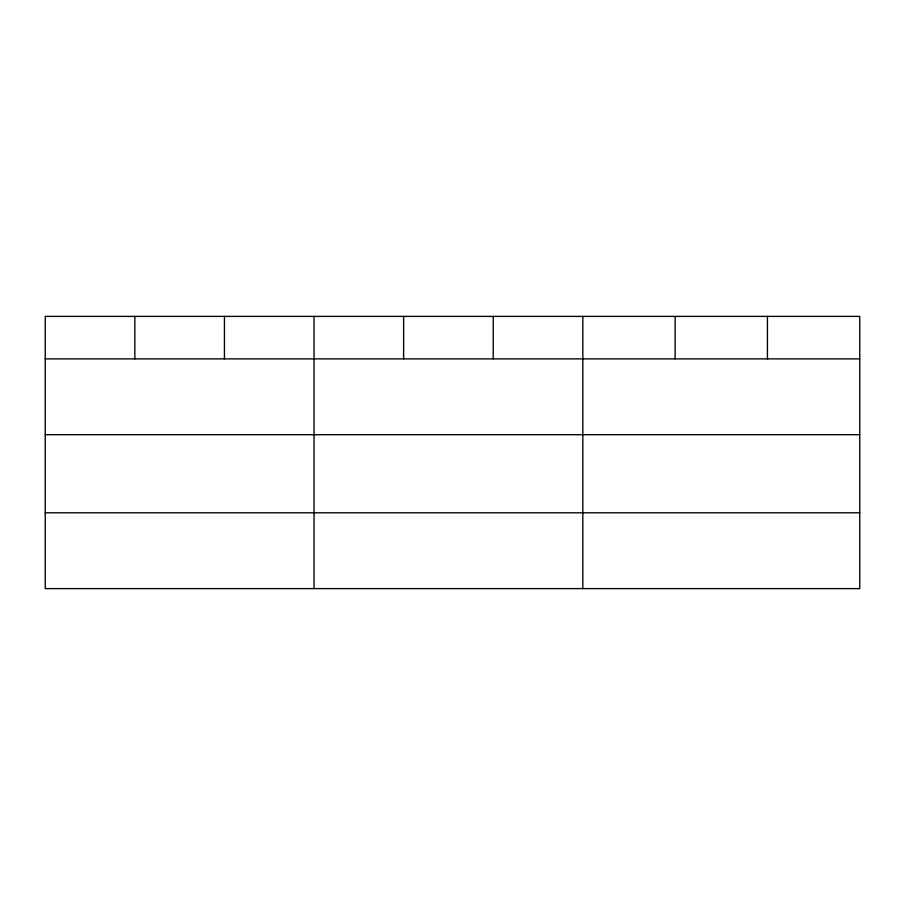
<?xml version="1.0" encoding="UTF-8"?>
<svg xmlns="http://www.w3.org/2000/svg" width="905" height="905" viewBox="0 0 905 905"><rect width="100%" height="100%" fill="white"/><g stroke="black" fill="none" stroke-linecap="round" stroke-linejoin="round"><path stroke-width="1.36" d="M859.75 434.694L859.75 316.388L45.25 316.388L45.25 588.612L859.75 588.612L859.75 434.694L45.25 434.694M45.25 358.878L859.75 358.878M45.25 512.796L859.75 512.796M767.44 316.388L767.44 358.878M675.13 316.388L675.13 358.878M582.82 316.388L582.82 588.612M493.225 316.388L493.225 358.878M403.63 316.388L403.63 358.878M314.035 316.388L314.035 588.612M224.44 316.388L224.44 358.878M134.845 316.388L134.845 358.878"/></g></svg>
